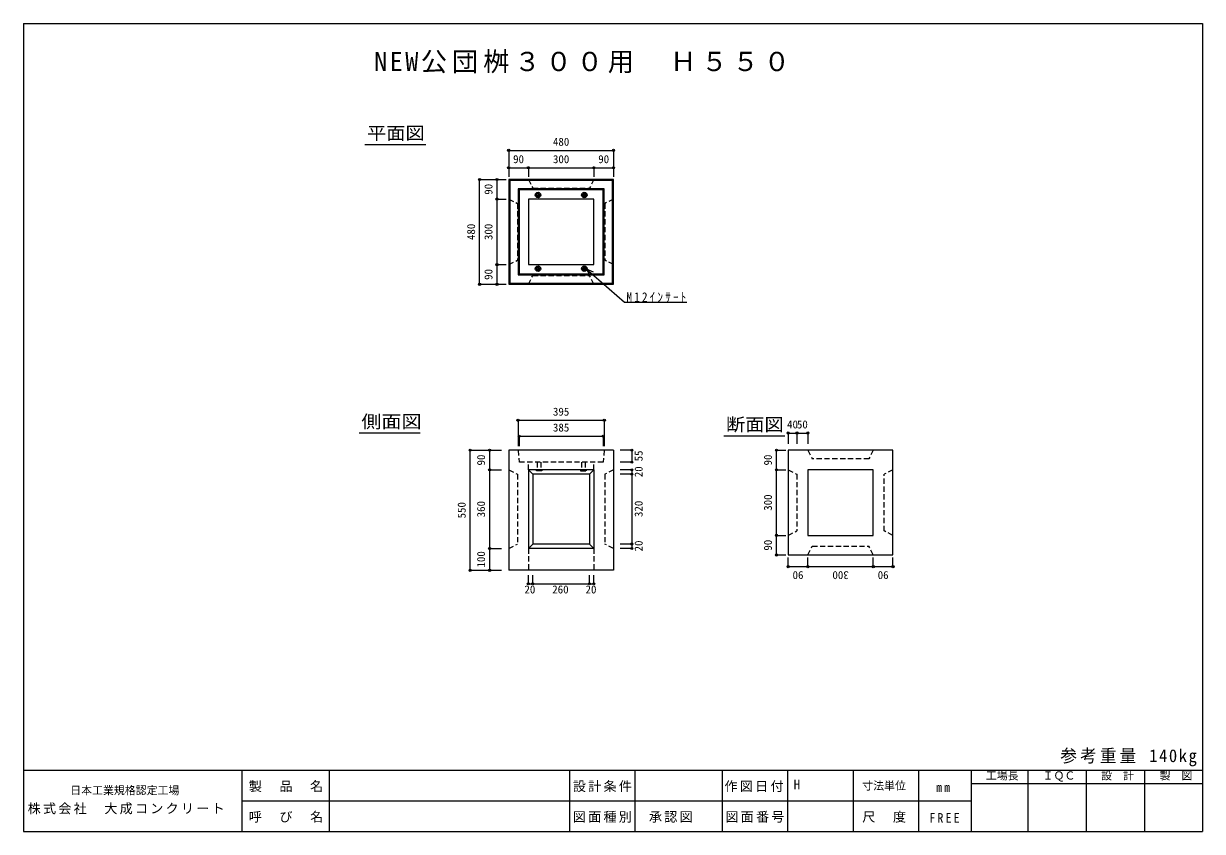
# Model space of a CAD drawing. Units: millimetres at full size, sheet at 1:20; some dimension numbers follow another scale. Extents: x -2685 to 2715, y -1915 to 1785.
import ezdxf
from ezdxf.enums import TextEntityAlignment as Align

# ---------------------------------------------------------------- set-up
doc = ezdxf.new("R2010")
doc.units = ezdxf.units.MM
doc.header["$LTSCALE"] = 20
doc.header["$PDMODE"] = 32
doc.header["$PDSIZE"] = 10
doc.linetypes.add('DASHED1', pattern=[1.8, 1.2, -0.6])
for name, color, linetype in [('0-1_躯体', 3, 'DASHED1'), ('0-3_建具', 7, 'Continuous'), ('F-0_F-0ﾚｲﾔ', 2, 'Continuous')]:
    doc.layers.add(name, color=color, linetype=linetype)
doc.styles.add('ＭＳ ゴシック', font='')
doc.styles.get('ＭＳ ゴシック').set_extended_font_data('MS Gothic')

msp = doc.modelspace()

# ---------------------------------------------------------------- linework, layer by layer
at = {"layer": '0-1_躯体', "linetype": 'Continuous'}
for p, q in [((-462.88, 1070.82), (-457.88, 1065.82)), ((-420.38, 1028.32), (-415.38, 1023.32)), ((-25.38, 1028.32), (-420.38, 1028.32)), ((-420.38, 1028.32), (-420.38, 633.32)), ((-25.38, 1028.32), (-30.38, 1023.32)), ((-25.38, 633.32), (-25.38, 1028.32)), ((17.12, 1070.82), (12.12, 1065.82)), ((-30.38, 1023.32), (-415.38, 1023.32)), ((-415.38, 1023.32), (-415.38, 638.32)), ((-457.88, 595.82), (-462.88, 590.82)), ((-420.38, 633.32), (-25.38, 633.32)), ((12.12, 595.82), (17.12, 590.82)), ((-462.88, -169.18), (-462.88, -719.18)), ((17.12, -169.18), (-462.88, -169.18)), ((-72.88, -259.18), (-372.88, -259.18)), ((-372.88, -259.18), (-372.88, -619.18)), ((-372.88, -259.18), (-352.88, -279.18)), ((-72.88, -259.18), (-92.88, -279.18)), ((-92.88, -279.18), (-92.88, -599.18)), ((-352.88, -599.18), (-372.88, -619.18)), ((-92.88, -599.18), (-352.88, -599.18)), ((-92.88, -599.18), (-72.88, -619.18))]:
    msp.add_line(p, q, dxfattribs=at)
at = {"layer": '0-1_躯体'}
for p, q in [((-372.88, 1070.82), (-352.88, 1030.82)), ((-352.88, 1030.82), (-92.88, 1030.82)), ((-72.88, 1070.82), (-92.88, 1030.82)), ((-462.88, 980.82), (-422.88, 960.82)), ((-341.38, 999.57), (-316.38, 999.57)), ((-328.88, 1012.07), (-328.88, 987.07)), ((-104.38, 999.57), (-129.38, 999.57)), ((-116.88, 1012.07), (-116.88, 987.07)), ((17.12, 980.82), (-22.88, 960.82)), ((-422.88, 960.82), (-422.88, 700.82)), ((-22.88, 960.82), (-22.88, 700.82)), ((-462.88, 680.82), (-422.88, 700.82)), ((-341.38, 662.07), (-316.38, 662.07)), ((-328.88, 649.57), (-328.88, 674.57)), ((-104.38, 662.07), (-129.38, 662.07)), ((-116.88, 649.57), (-116.88, 674.57)), ((17.12, 680.82), (-22.88, 700.82)), ((-372.88, 590.82), (-352.88, 630.82)), ((-352.88, 630.82), (-92.88, 630.82)), ((-72.88, 590.82), (-92.88, 630.82)), ((-420.38, -169.18), (-415.38, -224.18)), ((-25.38, -169.18), (-30.38, -224.18)), ((907.12, -169.18), (927.12, -209.18)), ((-30.38, -224.18), (-415.38, -224.18)), ((-372.88, -259.18), (-372.88, -224.18)), ((-311.88, -264.18), (-336.88, -264.18)), ((-332.38, -224.18), (-332.38, -260.18)), ((-316.38, -224.18), (-316.38, -260.18)), ((-311.88, -260.18), (-311.88, -264.18)), ((-133.88, -260.18), (-133.88, -264.18)), ((-133.88, -264.18), (-108.88, -264.18)), ((-129.38, -224.18), (-129.38, -260.18)), ((-113.38, -224.18), (-113.38, -260.18)), ((-72.88, -259.18), (-72.88, -224.18)), ((1297.12, -259.18), (1257.12, -279.18)), ((817.12, -559.18), (857.12, -539.18)), ((-462.88, -619.18), (-422.88, -599.18)), ((-372.88, -619.18), (-372.88, -719.18)), ((-72.88, -619.18), (-72.88, -719.18)), ((17.12, -619.18), (-22.88, -599.18)), ((1207.12, -649.18), (1187.12, -609.18))]:
    msp.add_line(p, q, dxfattribs=at)
at = {"layer": '0-1_躯体', "linetype": 'Continuous'}
for points in [[(-462.88, 590.82), (17.12, 590.82), (17.12, 1070.82), (-462.88, 1070.82)], [(-457.88, 1065.82), (-457.88, 595.82), (12.12, 595.82), (12.12, 1065.82)], [(-372.88, 680.82), (-72.88, 680.82), (-72.88, 980.82), (-372.88, 980.82)], [(817.12, -649.18), (1297.12, -649.18), (1297.12, -169.18), (817.12, -169.18)], [(907.12, -559.18), (1207.12, -559.18), (1207.12, -259.18), (907.12, -259.18)]]:
    msp.add_lwpolyline(points, close=True, dxfattribs=at)
for points in [[(-25.38, 633.32), (-30.38, 638.32), (-30.38, 1023.32)], [(-420.38, 633.32), (-415.38, 638.32), (-30.38, 638.32)], [(17.12, -169.18), (17.12, -719.18), (-462.88, -719.18)], [(-72.88, -259.18), (-72.88, -619.18), (-372.88, -619.18)], [(-92.88, -279.18), (-352.88, -279.18), (-352.88, -599.18)]]:
    msp.add_lwpolyline(points, dxfattribs=at)
at = {"layer": '0-1_躯体'}
for points in [[(1207.12, -169.18), (1187.12, -209.18), (927.12, -209.18)], [(-462.88, -259.18), (-422.88, -279.18), (-422.88, -599.18)], [(-311.88, -260.18), (-336.88, -260.18), (-336.88, -264.18)], [(-133.88, -260.18), (-108.88, -260.18), (-108.88, -264.18)], [(17.12, -259.18), (-22.88, -279.18), (-22.88, -599.18)], [(817.12, -259.18), (857.12, -279.18), (857.12, -539.18)], [(1297.12, -559.18), (1257.12, -539.18), (1257.12, -279.18)], [(907.12, -649.18), (927.12, -609.18), (1187.12, -609.18)]]:
    msp.add_lwpolyline(points, dxfattribs=at)
at = {"layer": '0-1_躯体', "linetype": 'Continuous'}
for centre, radius in [((-328.88, 999.57), 12.5), ((-328.88, 999.57), 8), ((-116.88, 999.57), 12.5), ((-116.88, 999.57), 8), ((-328.88, 662.07), 12.5), ((-328.88, 662.07), 8), ((-116.88, 662.07), 12.5), ((-116.88, 662.07), 8)]:
    msp.add_circle(centre, radius, dxfattribs=at)
at = {"layer": '0-3_建具', "color": 2}
for p, q in [((-1122.86, 1231.19), (-842.1, 1231.19)), ((-1148.37, -90.39), (-868.68, -90.39)), ((522.15, -103.47), (801.84, -103.47))]:
    msp.add_line(p, q, dxfattribs=at)
at = {"layer": '0-3_建具'}
for p, q in [((-462.88, 1204.08), (17.12, 1204.08)), ((-462.88, 1204.08), (-462.88, 1124.38)), ((17.12, 1204.08), (17.12, 1124.38)), ((-462.88, 1124.38), (-372.88, 1124.38)), ((-462.88, 1124.38), (-462.88, 1082.08)), ((-372.88, 1124.38), (-372.88, 1082.08)), ((-372.88, 1124.38), (-72.88, 1124.38)), ((-72.88, 1124.38), (-72.88, 1082.08)), ((-72.88, 1124.38), (17.12, 1124.38)), ((17.12, 1124.38), (17.12, 1082.08)), ((-596.13, 590.82), (-596.13, 1070.82)), ((-596.13, 1070.82), (-516.44, 1070.82)), ((-516.44, 980.82), (-516.44, 1070.82)), ((-516.44, 1070.82), (-474.13, 1070.82)), ((-516.44, 680.82), (-516.44, 980.82)), ((-516.44, 980.82), (-474.13, 980.82)), ((-516.44, 590.82), (-516.44, 680.82)), ((-516.44, 680.82), (-474.13, 680.82)), ((-108.88, 662.07), (66.91, 509.22)), ((-108.88, 662.07), (-75.84, 647.32)), ((-108.88, 662.07), (-89.68, 631.41)), ((-596.13, 590.82), (-516.44, 590.82)), ((-516.44, 590.82), (-474.13, 590.82)), ((66.91, 509.22), (353.26, 509.22)), ((-420.38, -32.01), (-25.38, -32.01)), ((-420.38, -32.01), (-420.38, -150.72)), ((-25.38, -32.01), (-25.38, -150.72)), ((-415.38, -104.82), (-30.38, -104.82)), ((-415.38, -104.82), (-415.38, -150.72)), ((-30.38, -104.82), (-30.38, -150.72)), ((817.12, -90.54), (857.12, -90.54)), ((817.12, -90.54), (817.12, -140.48)), ((857.12, -90.54), (857.12, -140.48)), ((857.12, -90.54), (907.12, -90.54)), ((907.12, -90.54), (907.12, -140.48)), ((-639.39, -719.18), (-639.39, -169.18)), ((-639.39, -169.18), (-550.52, -169.18)), ((-550.52, -169.18), (-550.52, -259.18)), ((-550.52, -169.18), (-496.22, -169.18)), ((101.07, -169.18), (48.11, -169.18)), ((101.07, -169.18), (101.07, -224.18)), ((763.56, -259.18), (763.56, -169.18)), ((763.56, -169.18), (805.87, -169.18)), ((-550.52, -259.18), (-496.22, -259.18)), ((-550.52, -259.18), (-550.52, -619.18)), ((101.07, -224.18), (48.11, -224.18)), ((101.07, -259.18), (48.11, -259.18)), ((101.07, -259.18), (101.07, -279.18)), ((763.56, -559.18), (763.56, -259.18)), ((763.56, -259.18), (805.87, -259.18)), ((101.07, -279.18), (48.11, -279.18)), ((101.07, -279.18), (101.07, -599.18)), ((763.56, -649.18), (763.56, -559.18)), ((763.56, -559.18), (805.87, -559.18)), ((-550.52, -619.18), (-496.22, -619.18)), ((-550.52, -619.18), (-550.52, -719.18)), ((101.07, -599.18), (48.11, -599.18)), ((101.07, -619.18), (48.11, -619.18)), ((101.07, -599.18), (101.07, -619.18)), ((763.56, -649.18), (805.87, -649.18)), ((817.12, -702.74), (817.12, -660.43)), ((907.12, -702.74), (907.12, -660.43)), ((1207.12, -702.74), (1207.12, -660.43)), ((1297.12, -702.74), (1297.12, -660.43)), ((-639.39, -719.18), (-550.52, -719.18)), ((-550.52, -719.18), (-496.22, -719.18)), ((-372.88, -781.1), (-372.88, -741.21)), ((-352.88, -781.1), (-352.88, -741.21)), ((-92.88, -781.1), (-92.88, -741.21)), ((-72.88, -781.1), (-72.88, -741.21)), ((907.12, -702.74), (817.12, -702.74)), ((1207.12, -702.74), (907.12, -702.74)), ((1297.12, -702.74), (1207.12, -702.74)), ((-372.88, -781.1), (-352.88, -781.1)), ((-352.88, -781.1), (-92.88, -781.1)), ((-92.88, -781.1), (-72.88, -781.1))]:
    msp.add_line(p, q, dxfattribs=at)
for p in [(-462.88, 1204.08), (17.12, 1204.08), (-462.88, 1124.38), (-372.88, 1124.38), (-72.88, 1124.38), (17.12, 1124.38), (-596.13, 1070.82), (-516.44, 1070.82), (-516.44, 980.82), (-516.44, 680.82), (-596.13, 590.82), (-516.44, 590.82), (-420.38, -32.01), (-25.38, -32.01), (-415.38, -104.82), (-30.38, -104.82), (817.12, -90.54), (857.12, -90.54), (907.12, -90.54), (-639.39, -169.18), (-550.52, -169.18), (101.07, -169.18), (763.56, -169.18), (-550.52, -259.18), (101.07, -224.18), (101.07, -259.18), (763.56, -259.18), (101.07, -279.18), (763.56, -559.18), (-550.52, -619.18), (101.07, -599.18), (101.07, -619.18), (763.56, -649.18), (817.12, -702.74), (907.12, -702.74), (1207.12, -702.74), (1297.12, -702.74), (-639.39, -719.18), (-550.52, -719.18), (-372.88, -781.1), (-352.88, -781.1), (-92.88, -781.1), (-72.88, -781.1)]:
    msp.add_point(p, dxfattribs=at)
at = {"layer": 'F-0_F-0ﾚｲﾔ'}
for p, q in [((-2685.33, 1784.74), (-2685.33, -1915.26)), ((-2685.33, 1784.74), (2714.67, 1784.74)), ((2714.67, 1784.74), (2714.67, -1915.26)), ((-2685.33, -1635.26), (2714.67, -1635.26)), ((-1685.33, -1635.26), (-1685.33, -1915.26)), ((-1285.33, -1635.26), (-1285.33, -1915.26)), ((-185.33, -1635.26), (-185.33, -1915.26)), ((114.67, -1635.26), (114.67, -1915.26)), ((514.67, -1635.26), (514.67, -1915.26)), ((814.67, -1635.26), (814.67, -1915.26)), ((1114.67, -1635.26), (1114.67, -1915.26)), ((1414.67, -1635.26), (1414.67, -1915.26)), ((1654.67, -1635.26), (1654.67, -1915.26)), ((1914.67, -1635.26), (1914.67, -1915.26)), ((2182.67, -1635.26), (2182.67, -1915.26)), ((2448.67, -1635.26), (2448.67, -1915.26)), ((1654.67, -1695.26), (2714.67, -1695.26)), ((-1685.33, -1775.26), (1654.67, -1775.26)), ((-2685.33, -1915.26), (2714.67, -1915.26))]:
    msp.add_line(p, q, dxfattribs=at)

# ---------------------------------------------------------------- texts
at = {"layer": '0-3_建具', "style": 'ＭＳ ゴシック'}
for s, width, p in [('平面図', 1.1, (-1112.11, 1236.41)), ('側面図', 1.15, (-1138.28, -85.04)), ('断面図', 1.1, (532.24, -98.13))]:
    msp.add_text(s, height=58.65, dxfattribs=dict(at, width=width)).set_placement(p, align=Align.BOTTOM_LEFT)
at = {"layer": '0-3_建具', "color": 4, "style": 'ＭＳ ゴシック'}
for s, p in [('480', (-260.38, 1214.08)), ('90', (-442.88, 1134.38)), ('300', (-260.38, 1134.38)), ('90', (-52.88, 1134.38)), ('395', (-260.38, -22.01)), ('385', (-260.38, -94.82)), ('40', (812.12, -80.54)), ('50', (857.12, -80.54)), ('20', (-391.04, -836.33)), ('260', (-263.54, -836.33)), ('20', (-111.04, -836.33))]:
    msp.add_text(s, height=36.66, dxfattribs=at).set_placement(p, align=Align.BOTTOM_LEFT)
for s, rotation, p in [('90', 90, (-526.44, 1000.82)), ('480', 90, (-606.13, 793.32)), ('300', 90, (-526.44, 793.32)), ('90', 90, (-526.44, 610.82)), ('90', 90, (-560.52, -239.18)), ('55', 90, (161.25, -220.36)), ('90', 90, (753.56, -239.18)), ('20', 90, (161.25, -292.86)), ('300', 90, (753.56, -446.68)), ('550', 90, (-649.39, -481.68)), ('360', 90, (-560.52, -476.68)), ('320', 90, (161.25, -475.36)), ('20', 90, (161.25, -632.86)), ('90', 90, (753.56, -629.18)), ('100', 90, (-560.52, -706.68)), ('90', 180, (887.12, -712.74)), ('300', 180, (1094.62, -712.74)), ('90', 180, (1277.12, -712.74))]:
    msp.add_text(s, height=36.66, rotation=rotation, dxfattribs=at).set_placement(p, align=Align.BOTTOM_LEFT)
at = {"layer": '0-3_建具', "color": 3, "insert": (-1079.41, 1556.96), "char_height": 87.98, "attachment_point": 7, "style": 'ＭＳ ゴシック'}
msp.add_mtext('\\T1.19;NEW公団桝３００用\u3000Ｈ５５０', dxfattribs=at)
at = {"layer": '0-3_建具', "attachment_point": 7, "style": 'ＭＳ ゴシック'}
for s, insert, char_height in [('\\T1.39;\\W0.85;M12ｲﾝｻｰﾄ', (76.6, 507.84), 43.99), ('\\T1.19;\\W0.95;参考重量\\~140kg', (2064.04, -1617.13), 58.65)]:
    msp.add_mtext(s, dxfattribs=dict(at, insert=insert, char_height=char_height))
at = {"layer": 'F-0_F-0ﾚｲﾔ', "color": 4, "style": 'ＭＳ ゴシック'}
for s, p in [('工場長', (1722.56, -1688.78)), ('ＩＱＣ', (1982.56, -1688.78)), ('設\u3000計', (2250.56, -1688.78)), ('製\u3000図', (2518.56, -1688.78)), ('日本工業規格認定工場', (-2471.55, -1756.48)), ('寸法単位', (1156.42, -1735.26))]:
    msp.add_text(s, height=36.66, dxfattribs=at).set_placement(p, align=Align.BOTTOM_LEFT)
at = {"layer": 'F-0_F-0ﾚｲﾔ', "color": 7, "style": 'ＭＳ ゴシック'}
msp.add_text('H', height=43.99, dxfattribs=at).set_placement((842.26, -1735.26), align=Align.BOTTOM_LEFT)
at = {"layer": 'F-0_F-0ﾚｲﾔ', "color": 7, "char_height": 43.99, "attachment_point": 7, "style": 'ＭＳ ゴシック'}
for s, insert in [('\\T1.17;製\u3000品\u3000名', (-1653.66, -1735.26)), ('\\T1.17;設計条件', (-169.43, -1735.26)), ('\\T1.17;作図日付', (525.38, -1735.26)), ('\\T1.36;\\W0.9;mm', (1494.98, -1735.26)), ('\\T1.17;株式会社\u3000大成コンクリート', (-2666.56, -1837.3)), ('\\T1.17;呼\u3000び\u3000名', (-1653.66, -1875.26)), ('\\T1.17;図面種別', (-169.43, -1875.26)), ('\\T1.17;承認図', (179.05, -1875.26)), ('\\T1.17;図面番号', (529.43, -1875.26)), ('\\T1.17;尺\u3000度', (1156.42, -1875.26)), ('\\T1.38;\\W0.9;FREE', (1463.87, -1875.26))]:
    msp.add_mtext(s, dxfattribs=dict(at, insert=insert))

doc.saveas('drawing.dxf')
